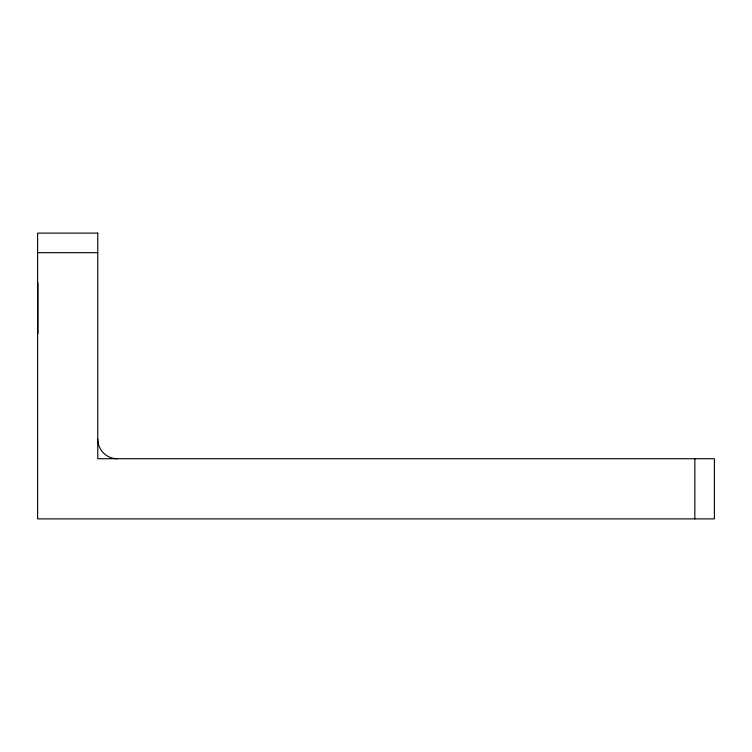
<?xml version="1.0" encoding="UTF-8"?>
<svg xmlns="http://www.w3.org/2000/svg" width="752" height="752" viewBox="0 0 752 752"><rect width="100%" height="100%" fill="white"/><g stroke="black" fill="none" stroke-linecap="round" stroke-linejoin="round"><path stroke-width="1.13" d="M37.6 252.672L97.76 252.672M694.848 458.72L694.848 518.88M37.948 282.818L37.948 333.822M117.312 458.72A19.552 19.552 0 0 1 97.76 439.168M97.76 233.12L37.6 233.12L37.6 518.88L714.4 518.88L714.4 458.72L97.76 458.72L97.76 233.12"/></g></svg>
